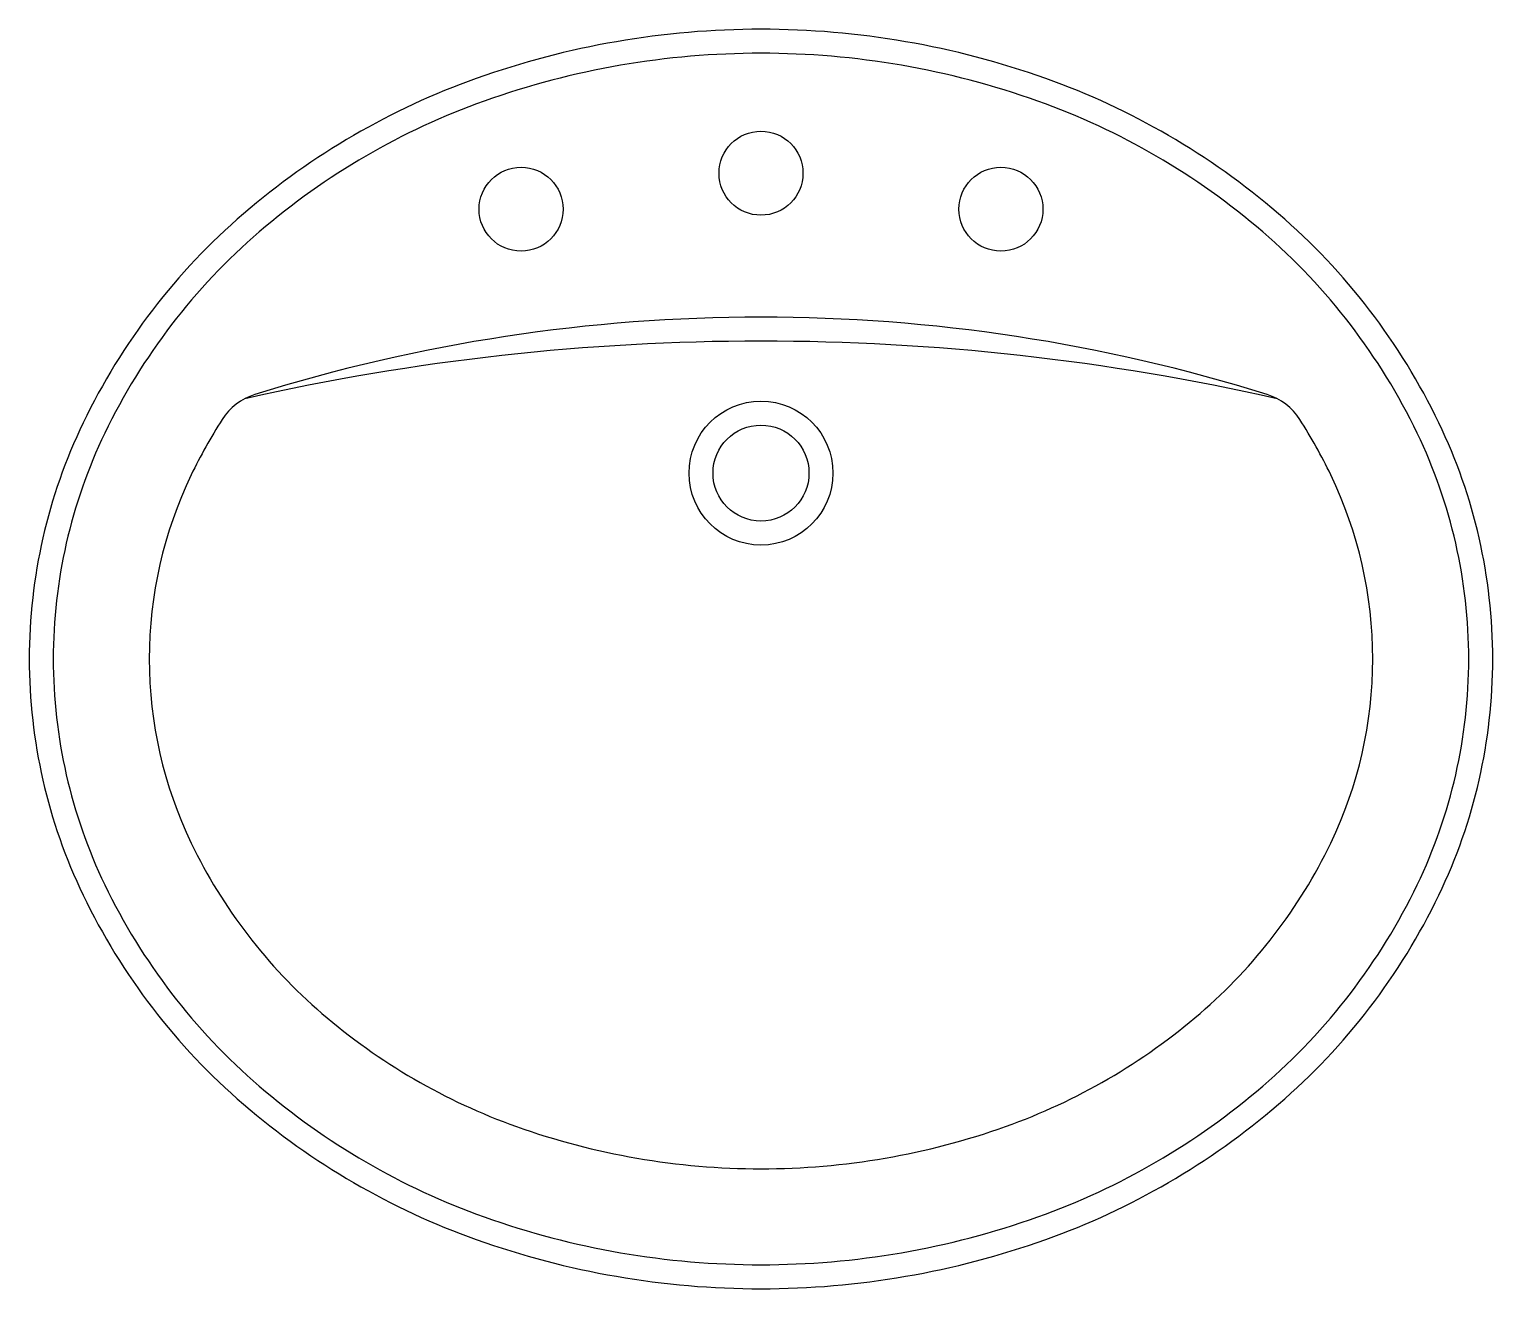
# Model space of a CAD drawing. Extents: x -30.5 to 30.5, y -52.5 to 0.
import ezdxf

# ---------------------------------------------------------------- set-up
doc = ezdxf.new("R2010")
doc.units = 0
doc.header["$LTSCALE"] = 50
doc.header["$MEASUREMENT"] = 0
doc.layers.get('0').update_dxf_attribs({"linetype": 'CONTINUOUS'})

msp = doc.modelspace()

# ---------------------------------------------------------------- linework, layer by layer
at = {"color": 0, "linetype": 'ByBlock'}
for points in [[(0, 0, 0.085822), (-11.872, -2.053, 0.09231), (-21.567, -7.688, 0.103263), (-28.255, -16.407, 0.112612), (-30.5, -26.25, 0.112612), (-28.255, -36.093, 0.103263), (-21.567, -44.812, 0.09231), (-11.872, -50.447, 0.085822), (0, -52.5, 0.085822), (11.872, -50.447, 0.09231), (21.567, -44.812, 0.103263), (28.255, -36.093, 0.112612), (30.5, -26.25, 0.112612), (28.255, -16.407, 0.103263), (21.567, -7.688, 0.09231), (11.872, -2.053, 0.085822)], [(0, -1, 0.085822), (-11.536, -2.995, 0.09231), (-20.914, -8.446, 0.103263), (-27.354, -16.841, 0.112612), (-29.5, -26.25, 0.112612), (-27.354, -35.659, 0.103263), (-20.914, -44.054, 0.09231), (-11.536, -49.505, 0.085822), (0, -51.5, 0.085822), (11.536, -49.505, 0.09231), (20.914, -44.054, 0.103263), (27.354, -35.659, 0.112612), (29.5, -26.25, 0.112612), (27.354, -16.841, 0.103263), (20.914, -8.446, 0.09231), (11.536, -2.995, 0.085822)]]:
    msp.add_lwpolyline(points, format="xyb", close=True, dxfattribs=at)
for centre, radius in [((0, -6), 1.75), ((-10, -7.5), 1.75), ((10, -7.5), 1.75), ((0, -18.5), 3), ((0, -18.5), 2)]:
    msp.add_circle(centre, radius, dxfattribs=at)
for centre, radius, start, end in [((0, -82.561), 70.561, 72.5973, 107.4027), ((0, -110.585), 97.585, 77.26106, 102.73894), ((-20.356, -17.615), 2.5, 107.4027, 147.37755), ((20.356, -17.615), 2.5, 32.62245, 72.5973), ((-4.028, -28.066), 21.886, 147.37755, 154.29957), ((4.028, -28.066), 21.886, 25.70043, 32.62245), ((-7.803, -26.25), 17.697, 154.29957, 180), ((7.803, -26.25), 17.697, 360, 25.70043), ((-7.803, -26.25), 17.697, 180, 205.70043), ((7.803, -26.25), 17.697, 334.29957, 0), ((-4.028, -24.434), 21.886, 205.70043, 229.28288), ((4.028, -24.434), 21.886, 310.71712, 334.29957), ((-1.587, -21.597), 25.629, 229.28288, 250.37909), ((1.587, -21.597), 25.629, 289.62091, 310.71712), ((0, -17.146), 30.354, 250.37909, 270), ((0, -17.146), 30.354, 270, 289.62091)]:
    msp.add_arc(centre, radius, start, end, dxfattribs=at)

doc.saveas('drawing.dxf')
